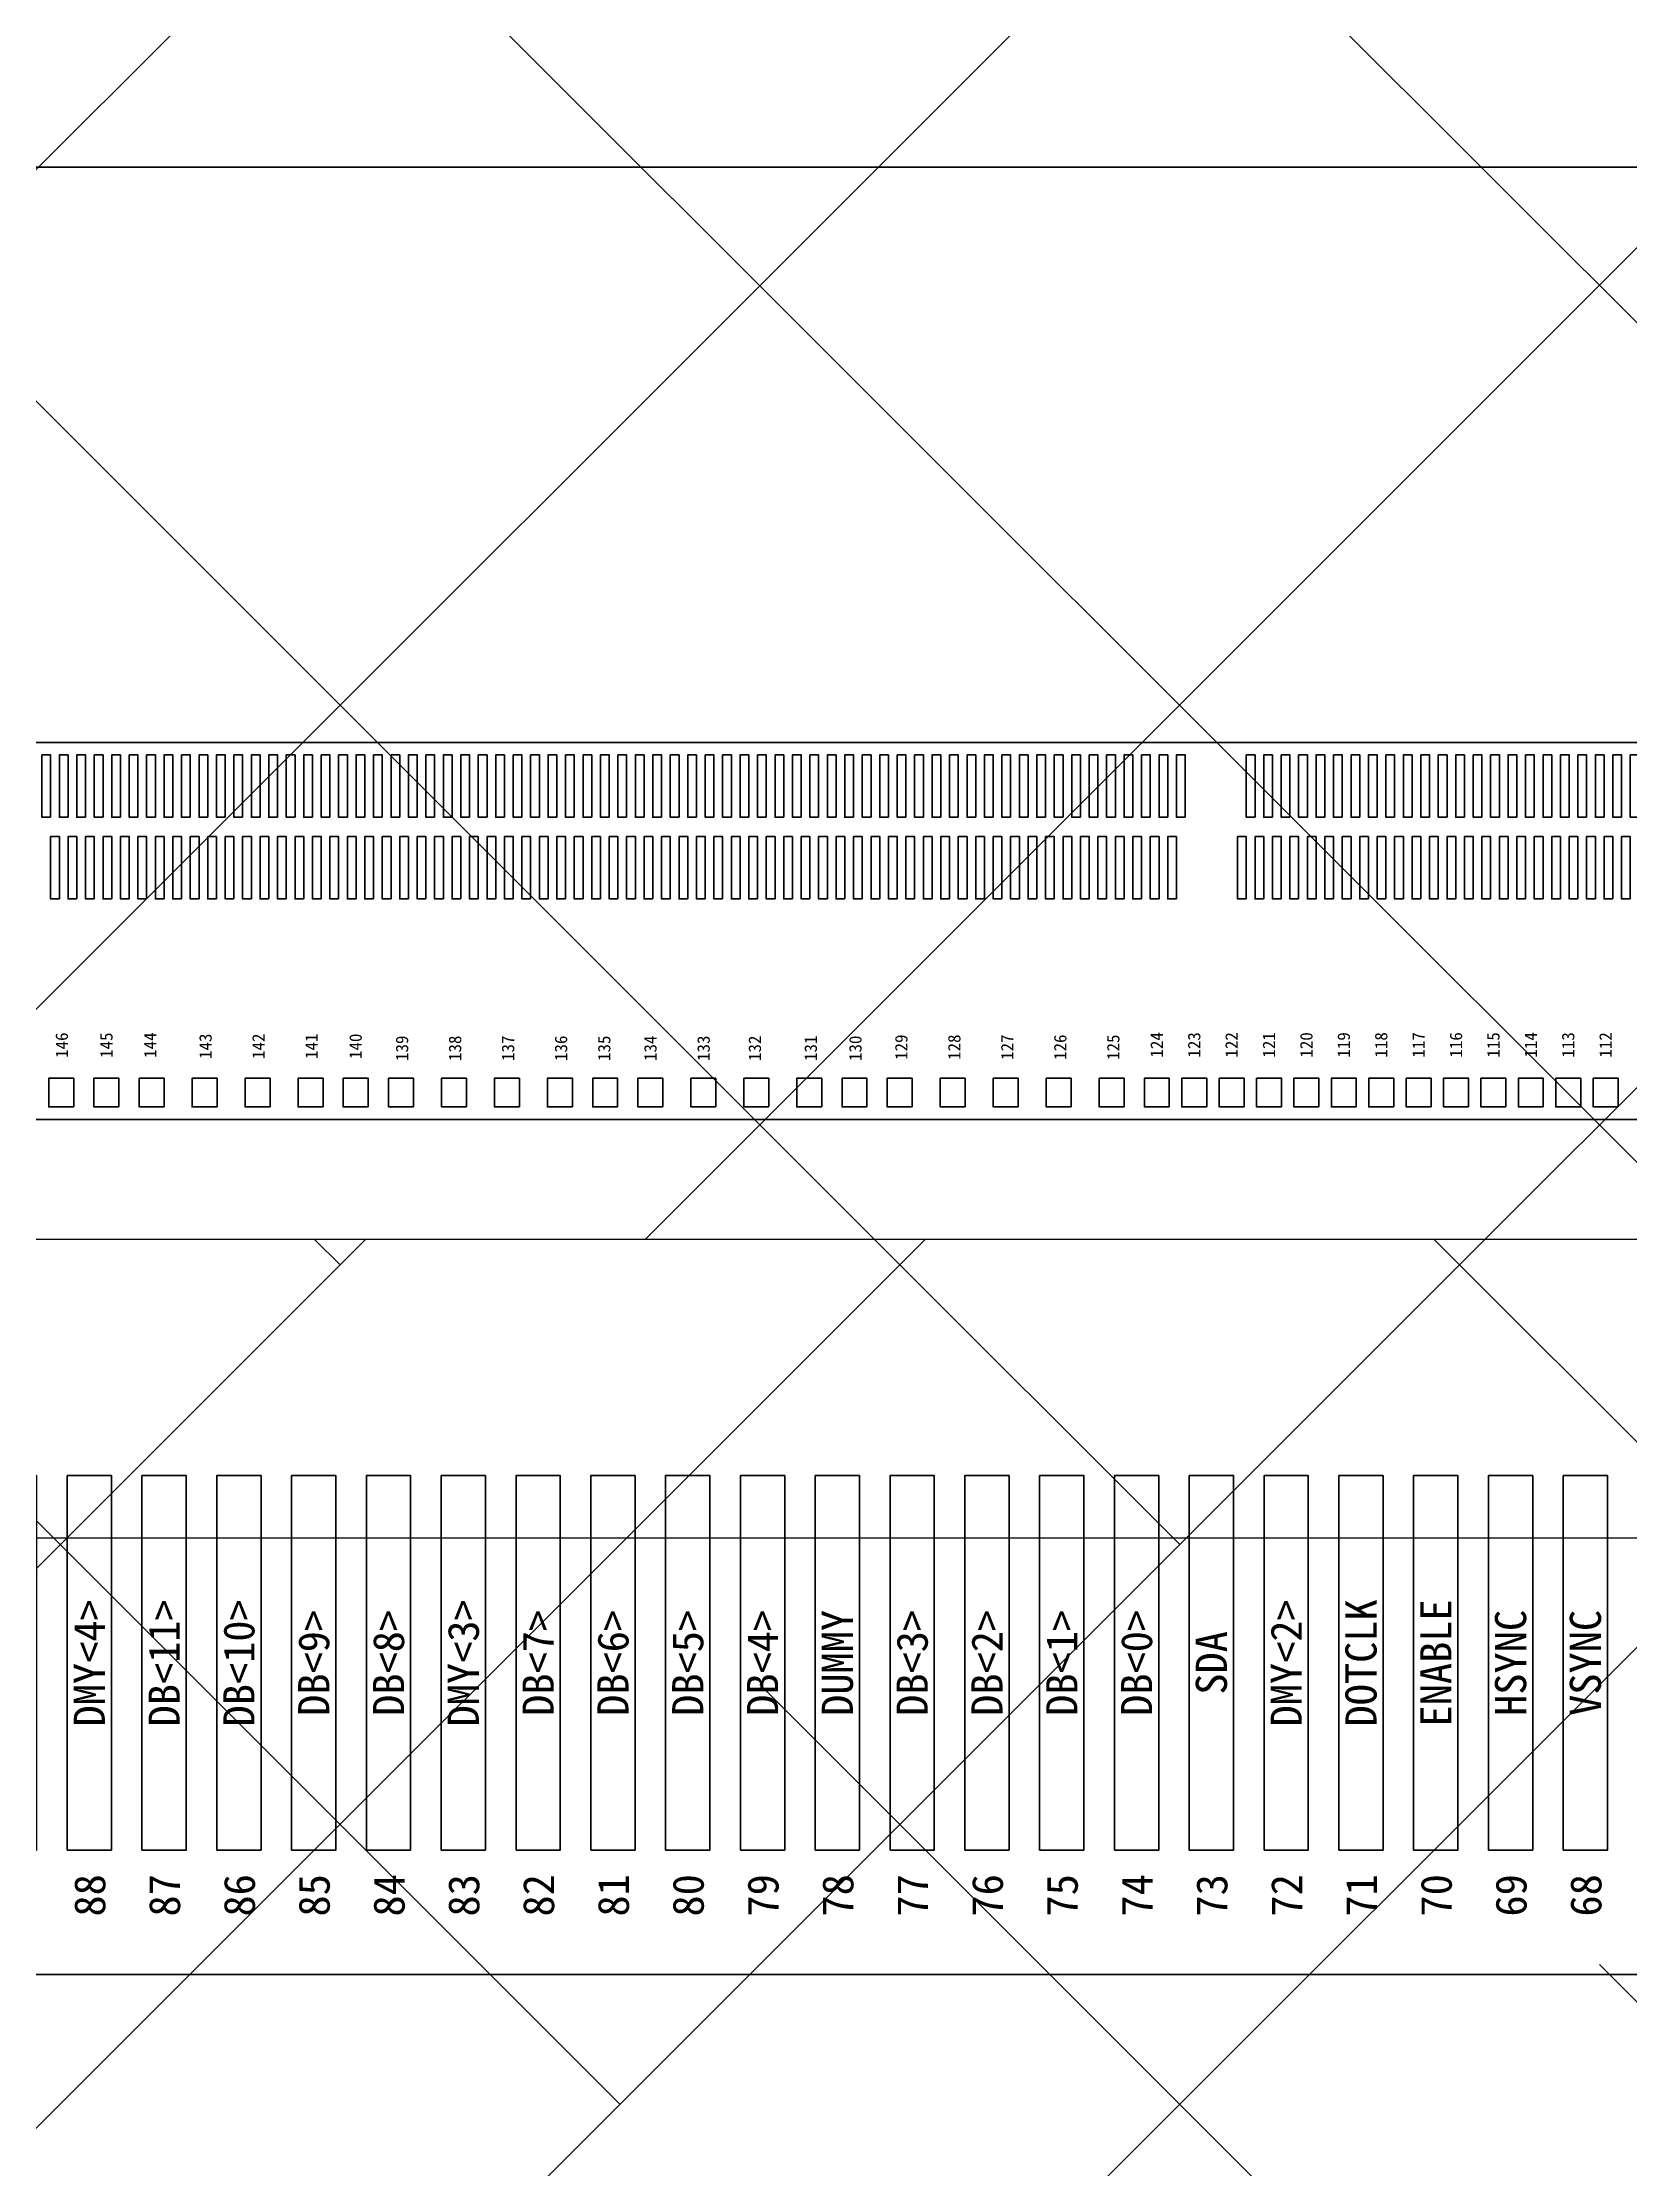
# Model space of a CAD drawing. Header units: millimetres. Extents: x -14728 to -14345, y -1653 to -1382.
# Drawn here: x -14633.58 to -14631.033, y -1502.199 to -1498.786 of the extents above; entities that cross this region are included whole.
import ezdxf
from ezdxf.enums import TextEntityAlignment as Align

# ---------------------------------------------------------------- set-up
doc = ezdxf.new("R2010")
doc.units = ezdxf.units.MM
for name, color, linetype in [('FPC', 41, 'Continuous'), ('lcd', 4, 'Continuous'), ('T-SHADING黑白双面胶', 5, 'Continuous'), ('遮光胶带', 160, 'Continuous')]:
    doc.layers.add(name, color=color, linetype=linetype)
for name, color, linetype, lineweight in [('GATE.drawing', 3, 'Continuous', 100), ('L122.drawing', 7, 'Continuous', 100), ('TFT_line.drawing', 3, 'Continuous', 100)]:
    doc.layers.add(name, color=color, linetype=linetype, lineweight=lineweight)
doc.styles.get("Standard").update_dxf_attribs({"font": 'SimSun.ttf'})

# ---------------------------------------------------------------- blocks, each defined once
blk = doc.blocks.new('BL20260327')
at = {"layer": 'T-SHADING黑白双面胶', "ltscale": 0.2}
h = blk.add_hatch(dxfattribs=at)
h.set_pattern_fill('ANSI37,_O', color=256, scale=0.3)
h.set_pattern_definition([(45, (-15383.404, 139.4954), (-0.6735192, 0.6735192), []), (135, (-15383.404, 139.4954), (-0.6735192, -0.6735192), [])])
h.paths.add_polyline_path([(-14838.0237, -1518.5647), (-14838.0237, -1448.7447), (-14889.6237, -1448.7447), (-14889.6237, -1518.5647)])
h.paths.add_polyline_path([(-14839.2237, -1515.3447), (-14888.4237, -1515.3447), (-14888.4237, -1449.9447), (-14839.2237, -1449.9447)], flags=16)
at = {"layer": '遮光胶带'}
h = blk.add_hatch(dxfattribs=at)
h.set_pattern_fill('ANSI38,_O', color=201, scale=0.2)
h.set_pattern_definition([(45, (-15383.404, 139.4954), (-0.4490128, 0.4490128), []), (135, (-15383.404, 139.4954), (-1.34703842, 0.4490128), [1.5875, -0.9525])])
h.paths.add_polyline_path([(-14840.7034, -1519.9747), (-14838.0237, -1519.9747), (-14838.0237, -1518.5647), (-14889.6237, -1518.5647), (-14889.6237, -1519.9747), (-14887.0041, -1519.9747), (-14887.0041, -1521.1547), (-14882.7037, -1521.1547), (-14882.7037, -1522.6647), (-14847.3537, -1522.6647), (-14847.3537, -1521.1547), (-14840.7034, -1521.1547)])
at = {"layer": 'T-SHADING黑白双面胶'}
blk.add_line((-14889.6237, -1518.5647), (-14838.0237, -1518.5647), dxfattribs=at)
blk = doc.blocks.new('fpc_pad')
at = {"layer": 'GATE.drawing', "color": 3, "linetype": 'Continuous', "lineweight": 100}
blk.add_lwpolyline([(-0.0355, -0.3005), (0.0355, -0.3005), (0.0355, 0.3005), (-0.0355, 0.3005)], close=True, dxfattribs=at)
blk = doc.blocks.new('NV3030B1N_PAD_NOshift')
at = {"layer": 'TFT_line.drawing', "color": 3, "linetype": 'Continuous', "lineweight": 100}
for points in [[(-7.65, -0.3025), (7.65, -0.3025), (7.65, 0.3025), (-7.65, 0.3025)], [(-0.686, 0.1825), (-0.672, 0.1825), (-0.672, 0.2825), (-0.686, 0.2825)], [(-0.658, 0.1825), (-0.644, 0.1825), (-0.644, 0.2825), (-0.658, 0.2825)], [(-0.63, 0.1825), (-0.616, 0.1825), (-0.616, 0.2825), (-0.63, 0.2825)], [(-0.602, 0.1825), (-0.588, 0.1825), (-0.588, 0.2825), (-0.602, 0.2825)], [(-0.574, 0.1825), (-0.56, 0.1825), (-0.56, 0.2825), (-0.574, 0.2825)], [(-0.546, 0.1825), (-0.532, 0.1825), (-0.532, 0.2825), (-0.546, 0.2825)], [(-0.518, 0.1825), (-0.504, 0.1825), (-0.504, 0.2825), (-0.518, 0.2825)], [(-0.49, 0.1825), (-0.476, 0.1825), (-0.476, 0.2825), (-0.49, 0.2825)], [(-0.462, 0.1825), (-0.448, 0.1825), (-0.448, 0.2825), (-0.462, 0.2825)], [(-0.434, 0.1825), (-0.42, 0.1825), (-0.42, 0.2825), (-0.434, 0.2825)], [(-0.406, 0.1825), (-0.392, 0.1825), (-0.392, 0.2825), (-0.406, 0.2825)], [(-0.378, 0.1825), (-0.364, 0.1825), (-0.364, 0.2825), (-0.378, 0.2825)], [(-0.35, 0.1825), (-0.336, 0.1825), (-0.336, 0.2825), (-0.35, 0.2825)], [(-0.322, 0.1825), (-0.308, 0.1825), (-0.308, 0.2825), (-0.322, 0.2825)], [(-0.294, 0.1825), (-0.28, 0.1825), (-0.28, 0.2825), (-0.294, 0.2825)], [(-0.266, 0.1825), (-0.252, 0.1825), (-0.252, 0.2825), (-0.266, 0.2825)], [(-0.238, 0.1825), (-0.224, 0.1825), (-0.224, 0.2825), (-0.238, 0.2825)], [(-0.21, 0.1825), (-0.196, 0.1825), (-0.196, 0.2825), (-0.21, 0.2825)], [(-0.182, 0.1825), (-0.168, 0.1825), (-0.168, 0.2825), (-0.182, 0.2825)], [(-0.154, 0.1825), (-0.14, 0.1825), (-0.14, 0.2825), (-0.154, 0.2825)], [(-0.126, 0.1825), (-0.112, 0.1825), (-0.112, 0.2825), (-0.126, 0.2825)], [(-0.098, 0.1825), (-0.084, 0.1825), (-0.084, 0.2825), (-0.098, 0.2825)], [(-0.07, 0.1825), (-0.056, 0.1825), (-0.056, 0.2825), (-0.07, 0.2825)], [(0.042, 0.1825), (0.056, 0.1825), (0.056, 0.2825), (0.042, 0.2825)], [(0.07, 0.1825), (0.084, 0.1825), (0.084, 0.2825), (0.07, 0.2825)], [(0.098, 0.1825), (0.112, 0.1825), (0.112, 0.2825), (0.098, 0.2825)], [(0.126, 0.1825), (0.14, 0.1825), (0.14, 0.2825), (0.126, 0.2825)], [(0.154, 0.1825), (0.168, 0.1825), (0.168, 0.2825), (0.154, 0.2825)], [(0.182, 0.1825), (0.196, 0.1825), (0.196, 0.2825), (0.182, 0.2825)], [(0.21, 0.1825), (0.224, 0.1825), (0.224, 0.2825), (0.21, 0.2825)], [(0.238, 0.1825), (0.252, 0.1825), (0.252, 0.2825), (0.238, 0.2825)], [(0.266, 0.1825), (0.28, 0.1825), (0.28, 0.2825), (0.266, 0.2825)], [(0.294, 0.1825), (0.308, 0.1825), (0.308, 0.2825), (0.294, 0.2825)], [(0.322, 0.1825), (0.336, 0.1825), (0.336, 0.2825), (0.322, 0.2825)], [(0.35, 0.1825), (0.364, 0.1825), (0.364, 0.2825), (0.35, 0.2825)], [(0.378, 0.1825), (0.392, 0.1825), (0.392, 0.2825), (0.378, 0.2825)], [(0.406, 0.1825), (0.42, 0.1825), (0.42, 0.2825), (0.406, 0.2825)], [(0.434, 0.1825), (0.448, 0.1825), (0.448, 0.2825), (0.434, 0.2825)], [(0.462, 0.1825), (0.476, 0.1825), (0.476, 0.2825), (0.462, 0.2825)], [(0.49, 0.1825), (0.504, 0.1825), (0.504, 0.2825), (0.49, 0.2825)], [(0.518, 0.1825), (0.532, 0.1825), (0.532, 0.2825), (0.518, 0.2825)], [(0.546, 0.1825), (0.56, 0.1825), (0.56, 0.2825), (0.546, 0.2825)], [(0.574, 0.1825), (0.588, 0.1825), (0.588, 0.2825), (0.574, 0.2825)], [(0.602, 0.1825), (0.616, 0.1825), (0.616, 0.2825), (0.602, 0.2825)], [(0.63, 0.1825), (0.644, 0.1825), (0.644, 0.2825), (0.63, 0.2825)], [(0.658, 0.1825), (0.672, 0.1825), (0.672, 0.2825), (0.658, 0.2825)], [(0.686, 0.1825), (0.7, 0.1825), (0.7, 0.2825), (0.686, 0.2825)], [(0.714, 0.1825), (0.728, 0.1825), (0.728, 0.2825), (0.714, 0.2825)], [(0.742, 0.1825), (0.756, 0.1825), (0.756, 0.2825), (0.742, 0.2825)], [(0.77, 0.1825), (0.784, 0.1825), (0.784, 0.2825), (0.77, 0.2825)], [(0.798, 0.1825), (0.812, 0.1825), (0.812, 0.2825), (0.798, 0.2825)], [(0.826, 0.1825), (0.84, 0.1825), (0.84, 0.2825), (0.826, 0.2825)], [(0.854, 0.1825), (0.868, 0.1825), (0.868, 0.2825), (0.854, 0.2825)], [(0.882, 0.1825), (0.896, 0.1825), (0.896, 0.2825), (0.882, 0.2825)], [(0.91, 0.1825), (0.924, 0.1825), (0.924, 0.2825), (0.91, 0.2825)], [(0.938, 0.1825), (0.952, 0.1825), (0.952, 0.2825), (0.938, 0.2825)], [(0.966, 0.1825), (0.98, 0.1825), (0.98, 0.2825), (0.966, 0.2825)], [(0.994, 0.1825), (1.008, 0.1825), (1.008, 0.2825), (0.994, 0.2825)], [(1.022, 0.1825), (1.036, 0.1825), (1.036, 0.2825), (1.022, 0.2825)], [(1.05, 0.1825), (1.064, 0.1825), (1.064, 0.2825), (1.05, 0.2825)], [(1.078, 0.1825), (1.092, 0.1825), (1.092, 0.2825), (1.078, 0.2825)], [(1.106, 0.1825), (1.12, 0.1825), (1.12, 0.2825), (1.106, 0.2825)], [(1.134, 0.1825), (1.148, 0.1825), (1.148, 0.2825), (1.134, 0.2825)], [(1.162, 0.1825), (1.176, 0.1825), (1.176, 0.2825), (1.162, 0.2825)], [(1.19, 0.1825), (1.204, 0.1825), (1.204, 0.2825), (1.19, 0.2825)], [(1.218, 0.1825), (1.232, 0.1825), (1.232, 0.2825), (1.218, 0.2825)], [(1.246, 0.1825), (1.26, 0.1825), (1.26, 0.2825), (1.246, 0.2825)], [(1.274, 0.1825), (1.288, 0.1825), (1.288, 0.2825), (1.274, 0.2825)], [(1.302, 0.1825), (1.316, 0.1825), (1.316, 0.2825), (1.302, 0.2825)], [(1.33, 0.1825), (1.344, 0.1825), (1.344, 0.2825), (1.33, 0.2825)], [(1.358, 0.1825), (1.372, 0.1825), (1.372, 0.2825), (1.358, 0.2825)], [(1.386, 0.1825), (1.4, 0.1825), (1.4, 0.2825), (1.386, 0.2825)], [(1.414, 0.1825), (1.428, 0.1825), (1.428, 0.2825), (1.414, 0.2825)], [(1.442, 0.1825), (1.456, 0.1825), (1.456, 0.2825), (1.442, 0.2825)], [(1.47, 0.1825), (1.484, 0.1825), (1.484, 0.2825), (1.47, 0.2825)], [(1.498, 0.1825), (1.512, 0.1825), (1.512, 0.2825), (1.498, 0.2825)], [(1.526, 0.1825), (1.54, 0.1825), (1.54, 0.2825), (1.526, 0.2825)], [(1.554, 0.1825), (1.568, 0.1825), (1.568, 0.2825), (1.554, 0.2825)], [(1.582, 0.1825), (1.596, 0.1825), (1.596, 0.2825), (1.582, 0.2825)], [(1.61, 0.1825), (1.624, 0.1825), (1.624, 0.2825), (1.61, 0.2825)], [(1.638, 0.1825), (1.652, 0.1825), (1.652, 0.2825), (1.638, 0.2825)], [(1.666, 0.1825), (1.68, 0.1825), (1.68, 0.2825), (1.666, 0.2825)], [(1.694, 0.1825), (1.708, 0.1825), (1.708, 0.2825), (1.694, 0.2825)], [(1.722, 0.1825), (1.736, 0.1825), (1.736, 0.2825), (1.722, 0.2825)], [(1.75, 0.1825), (1.764, 0.1825), (1.764, 0.2825), (1.75, 0.2825)], [(1.778, 0.1825), (1.792, 0.1825), (1.792, 0.2825), (1.778, 0.2825)], [(1.806, 0.1825), (1.82, 0.1825), (1.82, 0.2825), (1.806, 0.2825)], [(1.834, 0.1825), (1.848, 0.1825), (1.848, 0.2825), (1.834, 0.2825)], [(1.862, 0.1825), (1.876, 0.1825), (1.876, 0.2825), (1.862, 0.2825)], [(-0.672, 0.0515), (-0.658, 0.0515), (-0.658, 0.1515), (-0.672, 0.1515)], [(-0.644, 0.0515), (-0.63, 0.0515), (-0.63, 0.1515), (-0.644, 0.1515)], [(-0.616, 0.0515), (-0.602, 0.0515), (-0.602, 0.1515), (-0.616, 0.1515)], [(-0.588, 0.0515), (-0.574, 0.0515), (-0.574, 0.1515), (-0.588, 0.1515)], [(-0.56, 0.0515), (-0.546, 0.0515), (-0.546, 0.1515), (-0.56, 0.1515)], [(-0.532, 0.0515), (-0.518, 0.0515), (-0.518, 0.1515), (-0.532, 0.1515)], [(-0.504, 0.0515), (-0.49, 0.0515), (-0.49, 0.1515), (-0.504, 0.1515)], [(-0.476, 0.0515), (-0.462, 0.0515), (-0.462, 0.1515), (-0.476, 0.1515)], [(-0.448, 0.0515), (-0.434, 0.0515), (-0.434, 0.1515), (-0.448, 0.1515)], [(-0.42, 0.0515), (-0.406, 0.0515), (-0.406, 0.1515), (-0.42, 0.1515)], [(-0.392, 0.0515), (-0.378, 0.0515), (-0.378, 0.1515), (-0.392, 0.1515)], [(-0.364, 0.0515), (-0.35, 0.0515), (-0.35, 0.1515), (-0.364, 0.1515)], [(-0.336, 0.0515), (-0.322, 0.0515), (-0.322, 0.1515), (-0.336, 0.1515)], [(-0.308, 0.0515), (-0.294, 0.0515), (-0.294, 0.1515), (-0.308, 0.1515)], [(-0.28, 0.0515), (-0.266, 0.0515), (-0.266, 0.1515), (-0.28, 0.1515)], [(-0.252, 0.0515), (-0.238, 0.0515), (-0.238, 0.1515), (-0.252, 0.1515)], [(-0.224, 0.0515), (-0.21, 0.0515), (-0.21, 0.1515), (-0.224, 0.1515)], [(-0.196, 0.0515), (-0.182, 0.0515), (-0.182, 0.1515), (-0.196, 0.1515)], [(-0.168, 0.0515), (-0.154, 0.0515), (-0.154, 0.1515), (-0.168, 0.1515)], [(-0.14, 0.0515), (-0.126, 0.0515), (-0.126, 0.1515), (-0.14, 0.1515)], [(-0.112, 0.0515), (-0.098, 0.0515), (-0.098, 0.1515), (-0.112, 0.1515)], [(-0.084, 0.0515), (-0.07, 0.0515), (-0.07, 0.1515), (-0.084, 0.1515)], [(-0.056, 0.0515), (-0.042, 0.0515), (-0.042, 0.1515), (-0.056, 0.1515)], [(0.056, 0.0515), (0.07, 0.0515), (0.07, 0.1515), (0.056, 0.1515)], [(0.084, 0.0515), (0.098, 0.0515), (0.098, 0.1515), (0.084, 0.1515)], [(0.112, 0.0515), (0.126, 0.0515), (0.126, 0.1515), (0.112, 0.1515)], [(0.14, 0.0515), (0.154, 0.0515), (0.154, 0.1515), (0.14, 0.1515)], [(0.168, 0.0515), (0.182, 0.0515), (0.182, 0.1515), (0.168, 0.1515)], [(0.196, 0.0515), (0.21, 0.0515), (0.21, 0.1515), (0.196, 0.1515)], [(0.224, 0.0515), (0.238, 0.0515), (0.238, 0.1515), (0.224, 0.1515)], [(0.252, 0.0515), (0.266, 0.0515), (0.266, 0.1515), (0.252, 0.1515)], [(0.28, 0.0515), (0.294, 0.0515), (0.294, 0.1515), (0.28, 0.1515)], [(0.308, 0.0515), (0.322, 0.0515), (0.322, 0.1515), (0.308, 0.1515)], [(0.336, 0.0515), (0.35, 0.0515), (0.35, 0.1515), (0.336, 0.1515)], [(0.364, 0.0515), (0.378, 0.0515), (0.378, 0.1515), (0.364, 0.1515)], [(0.392, 0.0515), (0.406, 0.0515), (0.406, 0.1515), (0.392, 0.1515)], [(0.42, 0.0515), (0.434, 0.0515), (0.434, 0.1515), (0.42, 0.1515)], [(0.448, 0.0515), (0.462, 0.0515), (0.462, 0.1515), (0.448, 0.1515)], [(0.476, 0.0515), (0.49, 0.0515), (0.49, 0.1515), (0.476, 0.1515)], [(0.504, 0.0515), (0.518, 0.0515), (0.518, 0.1515), (0.504, 0.1515)], [(0.532, 0.0515), (0.546, 0.0515), (0.546, 0.1515), (0.532, 0.1515)], [(0.56, 0.0515), (0.574, 0.0515), (0.574, 0.1515), (0.56, 0.1515)], [(0.588, 0.0515), (0.602, 0.0515), (0.602, 0.1515), (0.588, 0.1515)], [(0.616, 0.0515), (0.63, 0.0515), (0.63, 0.1515), (0.616, 0.1515)], [(0.644, 0.0515), (0.658, 0.0515), (0.658, 0.1515), (0.644, 0.1515)], [(0.672, 0.0515), (0.686, 0.0515), (0.686, 0.1515), (0.672, 0.1515)], [(0.7, 0.0515), (0.714, 0.0515), (0.714, 0.1515), (0.7, 0.1515)], [(0.728, 0.0515), (0.742, 0.0515), (0.742, 0.1515), (0.728, 0.1515)], [(0.756, 0.0515), (0.77, 0.0515), (0.77, 0.1515), (0.756, 0.1515)], [(0.784, 0.0515), (0.798, 0.0515), (0.798, 0.1515), (0.784, 0.1515)], [(0.812, 0.0515), (0.826, 0.0515), (0.826, 0.1515), (0.812, 0.1515)], [(0.84, 0.0515), (0.854, 0.0515), (0.854, 0.1515), (0.84, 0.1515)], [(0.868, 0.0515), (0.882, 0.0515), (0.882, 0.1515), (0.868, 0.1515)], [(0.896, 0.0515), (0.91, 0.0515), (0.91, 0.1515), (0.896, 0.1515)], [(0.924, 0.0515), (0.938, 0.0515), (0.938, 0.1515), (0.924, 0.1515)], [(0.952, 0.0515), (0.966, 0.0515), (0.966, 0.1515), (0.952, 0.1515)], [(0.98, 0.0515), (0.994, 0.0515), (0.994, 0.1515), (0.98, 0.1515)], [(1.008, 0.0515), (1.022, 0.0515), (1.022, 0.1515), (1.008, 0.1515)], [(1.036, 0.0515), (1.05, 0.0515), (1.05, 0.1515), (1.036, 0.1515)], [(1.064, 0.0515), (1.078, 0.0515), (1.078, 0.1515), (1.064, 0.1515)], [(1.092, 0.0515), (1.106, 0.0515), (1.106, 0.1515), (1.092, 0.1515)], [(1.12, 0.0515), (1.134, 0.0515), (1.134, 0.1515), (1.12, 0.1515)], [(1.148, 0.0515), (1.162, 0.0515), (1.162, 0.1515), (1.148, 0.1515)], [(1.176, 0.0515), (1.19, 0.0515), (1.19, 0.1515), (1.176, 0.1515)], [(1.204, 0.0515), (1.218, 0.0515), (1.218, 0.1515), (1.204, 0.1515)], [(1.232, 0.0515), (1.246, 0.0515), (1.246, 0.1515), (1.232, 0.1515)], [(1.26, 0.0515), (1.274, 0.0515), (1.274, 0.1515), (1.26, 0.1515)], [(1.288, 0.0515), (1.302, 0.0515), (1.302, 0.1515), (1.288, 0.1515)], [(1.316, 0.0515), (1.33, 0.0515), (1.33, 0.1515), (1.316, 0.1515)], [(1.344, 0.0515), (1.358, 0.0515), (1.358, 0.1515), (1.344, 0.1515)], [(1.372, 0.0515), (1.386, 0.0515), (1.386, 0.1515), (1.372, 0.1515)], [(1.4, 0.0515), (1.414, 0.0515), (1.414, 0.1515), (1.4, 0.1515)], [(1.428, 0.0515), (1.442, 0.0515), (1.442, 0.1515), (1.428, 0.1515)], [(1.456, 0.0515), (1.47, 0.0515), (1.47, 0.1515), (1.456, 0.1515)], [(1.484, 0.0515), (1.498, 0.0515), (1.498, 0.1515), (1.484, 0.1515)], [(1.512, 0.0515), (1.526, 0.0515), (1.526, 0.1515), (1.512, 0.1515)], [(1.54, 0.0515), (1.554, 0.0515), (1.554, 0.1515), (1.54, 0.1515)], [(1.568, 0.0515), (1.582, 0.0515), (1.582, 0.1515), (1.568, 0.1515)], [(1.596, 0.0515), (1.61, 0.0515), (1.61, 0.1515), (1.596, 0.1515)], [(1.624, 0.0515), (1.638, 0.0515), (1.638, 0.1515), (1.624, 0.1515)], [(1.652, 0.0515), (1.666, 0.0515), (1.666, 0.1515), (1.652, 0.1515)], [(1.68, 0.0515), (1.694, 0.0515), (1.694, 0.1515), (1.68, 0.1515)], [(1.708, 0.0515), (1.722, 0.0515), (1.722, 0.1515), (1.708, 0.1515)], [(1.736, 0.0515), (1.75, 0.0515), (1.75, 0.1515), (1.736, 0.1515)], [(1.764, 0.0515), (1.778, 0.0515), (1.778, 0.1515), (1.764, 0.1515)], [(1.792, 0.0515), (1.806, 0.0515), (1.806, 0.1515), (1.792, 0.1515)], [(1.82, 0.0515), (1.834, 0.0515), (1.834, 0.1515), (1.82, 0.1515)], [(1.848, 0.0515), (1.862, 0.0515), (1.862, 0.1515), (1.848, 0.1515)], [(-0.6525, -0.2825), (-0.6125, -0.2825), (-0.6125, -0.2365), (-0.6525, -0.2365)], [(-0.5925, -0.2825), (-0.5525, -0.2825), (-0.5525, -0.2365), (-0.5925, -0.2365)], [(-0.5325, -0.2825), (-0.4925, -0.2825), (-0.4925, -0.2365), (-0.5325, -0.2365)], [(-0.4725, -0.2825), (-0.4325, -0.2825), (-0.4325, -0.2365), (-0.4725, -0.2365)], [(-0.4125, -0.2825), (-0.3725, -0.2825), (-0.3725, -0.2365), (-0.4125, -0.2365)], [(-0.3525, -0.2825), (-0.3125, -0.2825), (-0.3125, -0.2365), (-0.3525, -0.2365)], [(-0.2925, -0.2825), (-0.2525, -0.2825), (-0.2525, -0.2365), (-0.2925, -0.2365)], [(-0.2325, -0.2825), (-0.1925, -0.2825), (-0.1925, -0.2365), (-0.2325, -0.2365)], [(-0.1725, -0.2825), (-0.1325, -0.2825), (-0.1325, -0.2365), (-0.1725, -0.2365)], [(-0.1125, -0.2825), (-0.0725, -0.2825), (-0.0725, -0.2365), (-0.1125, -0.2365)], [(-0.0525, -0.2825), (-0.0125, -0.2825), (-0.0125, -0.2365), (-0.0525, -0.2365)], [(0.0075, -0.2825), (0.0475, -0.2825), (0.0475, -0.2365), (0.0075, -0.2365)], [(0.0675, -0.2825), (0.1075, -0.2825), (0.1075, -0.2365), (0.0675, -0.2365)], [(0.14, -0.2825), (0.18, -0.2825), (0.18, -0.2365), (0.14, -0.2365)], [(0.225, -0.2825), (0.265, -0.2825), (0.265, -0.2365), (0.225, -0.2365)], [(0.31, -0.2825), (0.35, -0.2825), (0.35, -0.2365), (0.31, -0.2365)], [(0.395, -0.2825), (0.435, -0.2825), (0.435, -0.2365), (0.395, -0.2365)], [(0.48, -0.2825), (0.52, -0.2825), (0.52, -0.2365), (0.48, -0.2365)], [(0.5525, -0.2825), (0.5925, -0.2825), (0.5925, -0.2365), (0.5525, -0.2365)], [(0.625, -0.2825), (0.665, -0.2825), (0.665, -0.2365), (0.625, -0.2365)], [(0.71, -0.2825), (0.75, -0.2825), (0.75, -0.2365), (0.71, -0.2365)], [(0.795, -0.2825), (0.835, -0.2825), (0.835, -0.2365), (0.795, -0.2365)], [(0.88, -0.2825), (0.92, -0.2825), (0.92, -0.2365), (0.88, -0.2365)], [(0.9525, -0.2825), (0.9925, -0.2825), (0.9925, -0.2365), (0.9525, -0.2365)], [(1.025, -0.2825), (1.065, -0.2825), (1.065, -0.2365), (1.025, -0.2365)], [(1.11, -0.2825), (1.15, -0.2825), (1.15, -0.2365), (1.11, -0.2365)], [(1.195, -0.2825), (1.235, -0.2825), (1.235, -0.2365), (1.195, -0.2365)], [(1.28, -0.2825), (1.32, -0.2825), (1.32, -0.2365), (1.28, -0.2365)], [(1.3525, -0.2825), (1.3925, -0.2825), (1.3925, -0.2365), (1.3525, -0.2365)], [(1.425, -0.2825), (1.465, -0.2825), (1.465, -0.2365), (1.425, -0.2365)], [(1.51, -0.2825), (1.55, -0.2825), (1.55, -0.2365), (1.51, -0.2365)], [(1.595, -0.2825), (1.635, -0.2825), (1.635, -0.2365), (1.595, -0.2365)], [(1.68, -0.2825), (1.72, -0.2825), (1.72, -0.2365), (1.68, -0.2365)], [(1.7525, -0.2825), (1.7925, -0.2825), (1.7925, -0.2365), (1.7525, -0.2365)], [(1.825, -0.2825), (1.865, -0.2825), (1.865, -0.2365), (1.825, -0.2365)]]:
    blk.add_lwpolyline(points, close=True, dxfattribs=at)
blk = doc.blocks.new('ic_all')
at = {"color": 1, "linetype": 'Continuous', "lineweight": 100, "xscale": -1}
blk.add_blockref('NV3030B1N_PAD_NOshift', (0, 0.002), dxfattribs=at)
at = {"layer": 'L122.drawing', "color": 7, "linetype": 'Continuous', "lineweight": 100}
for s, p in [('146', (-1.84422, -0.18133)), ('145', (-1.77263, -0.18133)), ('144', (-1.70233, -0.18133)), ('143', (-1.61365, -0.18307)), ('142', (-1.52865, -0.18307)), ('141', (-1.44365, -0.18307)), ('140', (-1.37289, -0.18307)), ('139', (-1.29839, -0.18628)), ('138', (-1.21339, -0.18628)), ('137', (-1.12839, -0.18628)), ('136', (-1.04339, -0.18628)), ('135', (-0.97411, -0.18628)), ('134', (-0.89999, -0.18628)), ('133', (-0.81472, -0.18628)), ('132', (-0.73248, -0.18628)), ('131', (-0.64279, -0.18628)), ('130', (-0.57111, -0.18628)), ('129', (-0.49752, -0.18457)), ('128', (-0.41252, -0.18457)), ('127', (-0.32752, -0.18457)), ('126', (-0.24252, -0.18457)), ('125', (-0.15752, -0.18457)), ('124', (-0.08772, -0.18086)), ('123', (-0.02772, -0.18086)), ('122', (0.03228, -0.18086)), ('121', (0.09228, -0.18086)), ('120', (0.15228, -0.18086)), ('119', (0.21228, -0.18086)), ('118', (0.27228, -0.18086)), ('117', (0.33228, -0.18086)), ('116', (0.39228, -0.18086)), ('115', (0.45228, -0.18086)), ('114', (0.51228, -0.18086)), ('113', (0.57228, -0.18086)), ('112', (0.63228, -0.18086))]:
    blk.add_text(s, height=0.02, rotation=90, dxfattribs=at).set_placement(p, align=Align.MIDDLE_CENTER)
blk = doc.blocks.new('zw$6EA4')
at = {"layer": 'lcd', "color": 4, "linetype": 'Continuous', "lineweight": 100}
for p, q in [((-25.8, -34.2), (25.8, -34.2)), ((-25.8, -37.1), (25.8, -37.1))]:
    blk.add_line(p, q, dxfattribs=at)
at = {"color": 1, "linetype": 'Continuous', "lineweight": 100}
blk.add_blockref('ic_all', (0, -35.4275), dxfattribs=at)
at = {"color": 1, "linetype": 'Continuous', "lineweight": 100, "row_count": 1, "column_count": 141, "row_spacing": 0.6010000000000001, "column_spacing": 0.12}
blk.add_blockref('fpc_pad', (-8.4, -36.6), dxfattribs=at)
at = {"layer": 'L122.drawing', "color": 7, "linetype": 'Continuous', "lineweight": 100}
for s, p in [('DMY<4>', (-1.8, -36.6)), ('DB<11>', (-1.68, -36.6)), ('DB<10>', (-1.56, -36.6)), ('DB<9>', (-1.44, -36.6)), ('DB<8>', (-1.32, -36.6)), ('DMY<3>', (-1.2, -36.6)), ('DB<7>', (-1.08, -36.6)), ('DB<6>', (-0.96, -36.6)), ('DB<5>', (-0.84, -36.6)), ('DB<4>', (-0.72, -36.6)), ('DUMMY', (-0.6, -36.6)), ('DB<3>', (-0.48, -36.6)), ('DB<2>', (-0.36, -36.6)), ('DB<1>', (-0.24, -36.6)), ('DB<0>', (-0.12, -36.6)), ('DMY<2>', (0.12, -36.6)), ('DOTCLK', (0.24, -36.6)), ('ENABLE', (0.36, -36.6)), ('HSYNC', (0.48, -36.6)), ('VSYNC', (0.6, -36.6)), ('SDA', (0, -36.6)), ('88', (-1.79934, -36.97299)), ('87', (-1.67934, -36.97299)), ('86', (-1.55934, -36.97299)), ('85', (-1.43934, -36.97299)), ('84', (-1.31934, -36.97299)), ('83', (-1.19934, -36.97299)), ('82', (-1.07934, -36.97299)), ('81', (-0.95934, -36.97299)), ('80', (-0.83934, -36.97299)), ('79', (-0.71934, -36.97299)), ('78', (-0.59934, -36.97299)), ('77', (-0.47934, -36.97299)), ('76', (-0.35934, -36.97299)), ('75', (-0.23934, -36.97299)), ('74', (-0.11934, -36.97299)), ('73', (0.00066, -36.97299)), ('72', (0.12066, -36.97299)), ('71', (0.24066, -36.97299)), ('70', (0.36066, -36.97299)), ('69', (0.48066, -36.97299)), ('68', (0.60066, -36.97299))]:
    blk.add_text(s, height=0.05, rotation=90, dxfattribs=at).set_placement(p, align=Align.MIDDLE_CENTER)

msp = doc.modelspace()

# ---------------------------------------------------------------- linework, layer by layer
at = {"layer": 'FPC'}
msp.add_line((-14620.8751, -1501.1865), (-14642.5651, -1501.1865), dxfattribs=at)

# ---------------------------------------------------------------- block references
msp.add_blockref('BL20260327', (232.1187, 17.8582))
at = {"color": 4}
msp.add_blockref('zw$6EA4', (-14631.7051, -1464.7865), dxfattribs=at)

doc.saveas('drawing.dxf')
